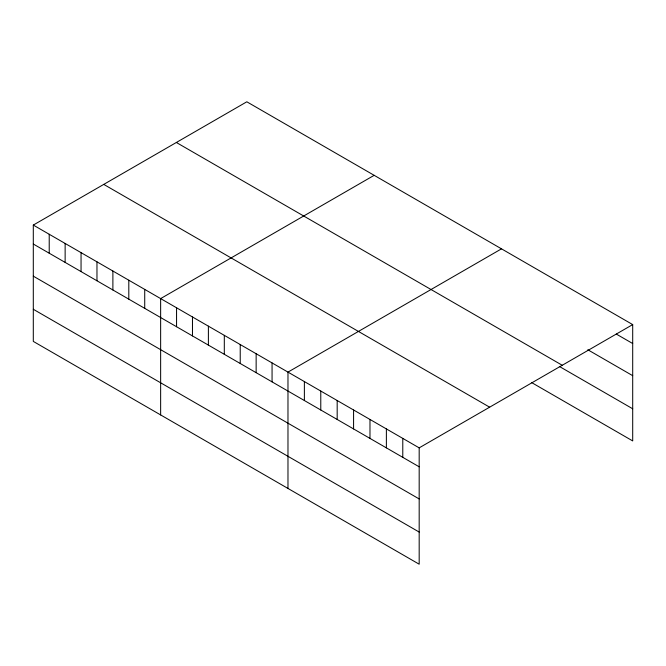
<?xml version="1.0" encoding="UTF-8"?>
<svg xmlns="http://www.w3.org/2000/svg" width="666" height="666" viewBox="0 0 666 666"><rect width="100%" height="100%" fill="white"/><g stroke="black" fill="none" stroke-linecap="round" stroke-linejoin="round"><path stroke-width="1" d="M33.3 225.075L419.18 447.86L419.18 564.202L33.3 341.408L33.3 225.075L246.82 101.798L632.7 324.592L632.7 440.925L531.709 382.617M374.159 175.325L160.639 298.593L160.639 414.935M501.498 248.843L287.978 372.111L287.978 488.453M419.18 447.86L632.7 324.592M616.3 334.066L632.7 343.531M587.82 349.758L632.7 375.674M176.357 142.482L562.237 365.268M559.332 366.425L632.7 408.782M103.763 184.399L489.643 407.184M33.3 244.022L419.18 466.808M33.3 276.157L419.18 498.942M33.3 309.274L419.18 532.059M402.78 438.395L402.78 457.342M386.38 428.929L386.38 447.868M369.98 419.455L369.98 438.403M353.579 409.99L353.579 428.929M337.179 400.524L337.179 419.463M320.779 391.05L320.779 409.998M304.379 381.585L304.379 400.524M272.061 362.928L272.061 381.868M256.144 353.738L256.144 372.677M240.226 344.547L240.226 363.486M224.309 335.356L224.309 354.295M208.391 326.165L208.391 345.113M192.474 316.974L192.474 335.922M176.557 307.784L176.557 326.731M144.722 289.402L144.722 308.35M128.804 280.22L128.804 299.159M112.887 271.029L112.887 289.968M96.97 261.838L96.97 280.777M81.052 252.647L81.052 271.586M65.135 243.456L65.135 262.396M49.217 234.265L49.217 253.213"/></g></svg>
